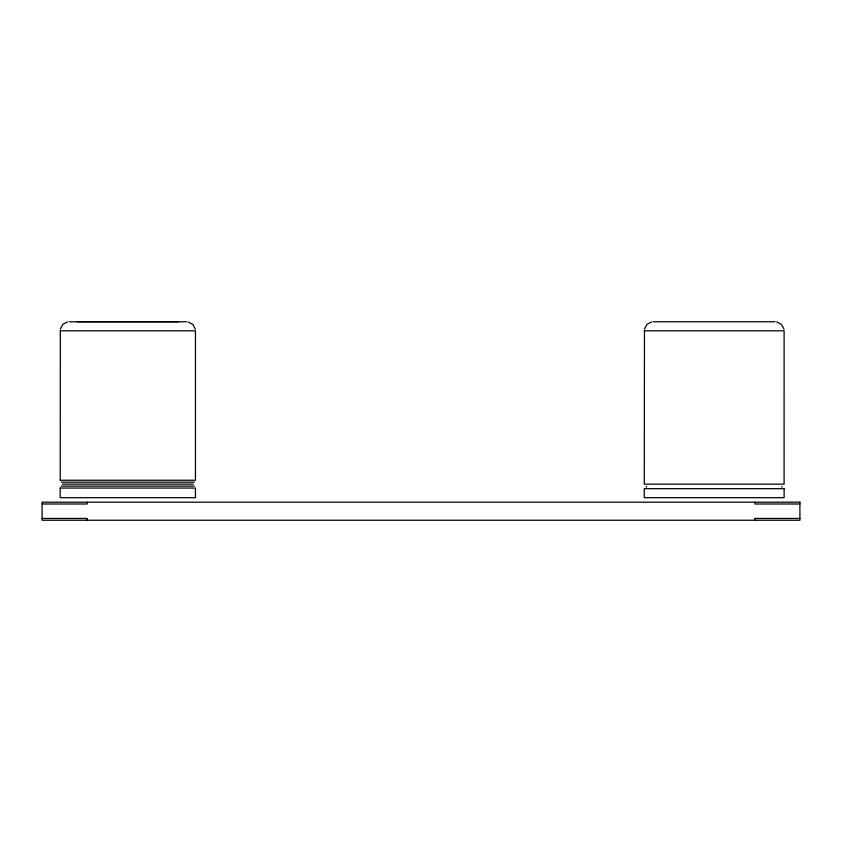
<?xml version="1.0" encoding="UTF-8"?>
<svg xmlns="http://www.w3.org/2000/svg" width="842" height="842" viewBox="0 0 842 842"><rect width="100%" height="100%" fill="white"/><g stroke="black" fill="none" stroke-linecap="round" stroke-linejoin="round"><path stroke-width="1.26" d="M60.235 480.245L60.319 330.79M644.467 330.79L644.277 484.15L784.091 484.15L784.112 330.79L644.277 330.79M646.54 486.402L646.382 487.234M60.298 329.148L62.782 324.402L67.518 321.918M644.435 329.148L646.919 324.402L651.655 321.918M194.313 486.108L61.287 486.108M69.181 321.76L186.44 321.76M653.297 321.76L775.093 321.76M60.14 330.79L195.46 330.79L195.46 480.245L60.161 480.245M61.266 482.192L194.334 482.192M62.403 484.15L193.186 484.15M60.161 488.055L195.46 488.055L195.46 497.685L60.14 497.685L60.235 488.055M42.1 504L87.21 504L87.21 502.19M799.9 504L754.79 504L754.79 502.19M42.1 518.43L87.21 518.43L87.21 520.24M799.9 518.43L754.79 518.43L754.79 520.24M776.734 321.918L781.471 324.402L783.965 329.148M188.082 321.918L192.818 324.402L195.312 329.148M782.018 487.234L781.86 486.402M178.588 321.76L77.022 321.76M784.091 488.665L644.277 488.665L644.277 497.685L784.112 497.685L784.112 488.665M799.9 502.19L42.1 502.19L42.1 520.24L799.9 520.24L799.9 502.19"/></g></svg>
